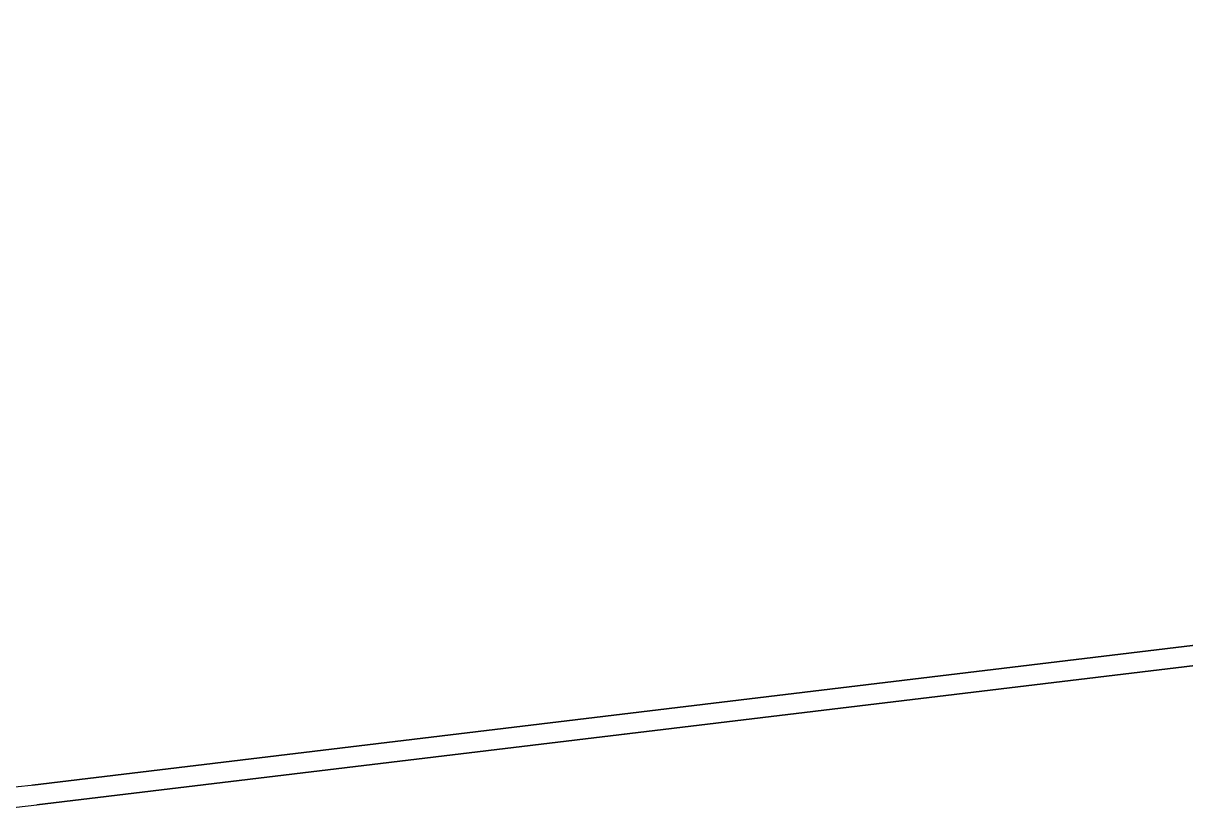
# Model space of a CAD drawing. Extents: x -15449 to 527173, y -170839 to 146543.
# Drawn here: x 15525.56 to 15528.448, y 7804.023 to 7805.978 of the extents above; entities that cross this region are included whole.
import ezdxf

# ---------------------------------------------------------------- set-up
doc = ezdxf.new("R2010")
doc.units = 0
doc.header["$LTSCALE"] = 8
doc.layers.get('0').update_dxf_attribs({"color": 1, "linetype": 'CONTINUOUS'})
doc.layers.add('G-IMPT', color=7, linetype='CONTINUOUS', lineweight=30)
doc.layers.add('Micron SGP Titleblock CAD template EDI$0$G-ANNO-TTLB', color=7, linetype='CONTINUOUS', lineweight=30)

# ---------------------------------------------------------------- blocks, each defined once
blk = doc.blocks.new('A$Cf1db08be')
at = {"layer": 'G-IMPT'}
for p, q in [((80.7566, 27.7128), (53.5078, 24.4332)), ((53.5078, 24.4332), (80.7566, 27.7128)), ((80.7625, 27.6628), (53.5187, 24.3838)), ((53.5187, 24.3838), (80.7625, 27.6628))]:
    blk.add_line(p, q, dxfattribs=at)
for radius, start in [(2.0164, 185.7285), (1.966, 185.6996)]:
    blk.add_arc((53.2777, 26.3857), radius, start, 276.863, dxfattribs=at)
blk = doc.blocks.new('Micron SGP Titleblock CAD template EDI$0$MU_SGP_ANTitleblock_A1_Type01_v1_1 - A1-419101-sample')
blk.add_blockref('A$Cf1db08be', (731.5833, 312.0548))
blk = doc.blocks.new('Micron SGP Titleblock CAD template EDI')
at = {"layer": 'Micron SGP Titleblock CAD template EDI$0$G-ANNO-TTLB'}
blk.add_blockref('Micron SGP Titleblock CAD template EDI$0$MU_SGP_ANTitleblock_A1_Type01_v1_1 - A1-419101-sample', (-3.846, 118.8541), dxfattribs=at)

msp = doc.modelspace()

# ---------------------------------------------------------------- block references
msp.add_blockref('Micron SGP Titleblock CAD template EDI', (14744.3378, 7348.7447))

doc.saveas('drawing.dxf')
